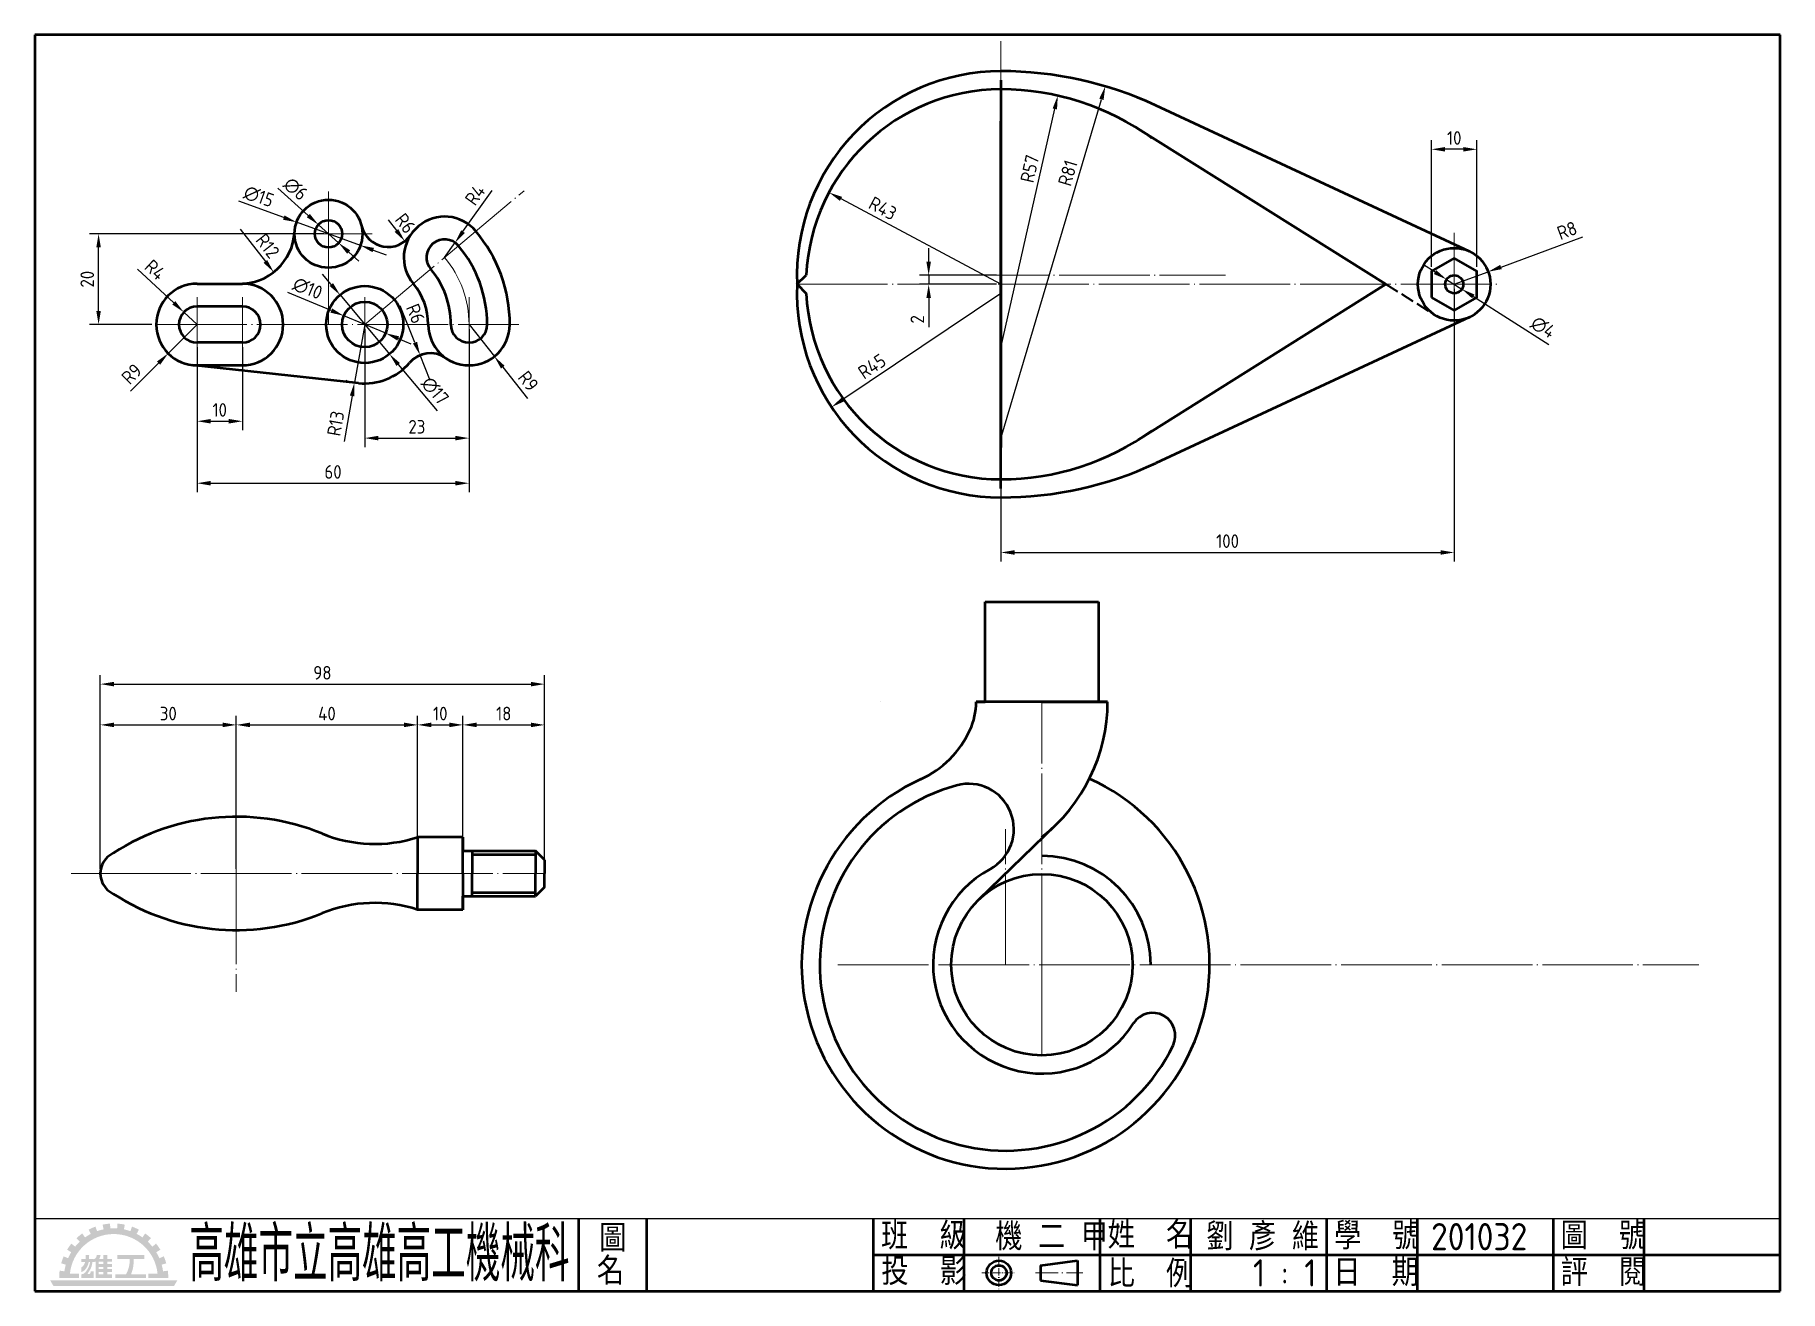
# Model space of a CAD drawing. Extents: x 25 to 410, y 10 to 287.
import ezdxf
from ezdxf.enums import TextEntityAlignment as Align

# ---------------------------------------------------------------- set-up
doc = ezdxf.new("R2010")
doc.units = 0
doc.header["$PDMODE"] = 3
for name, pattern in [('中心線', [22.2, 20, -1, 0.2, -1]), ('中心線5', [6.8, 5, -0.8, 0.2, -0.8]), ('中心線5偏位', [5.1, 2, -0.5, 0.1, -0.5, 2]), ('虛線', [4, 3, -1])]:
    doc.linetypes.add(name, pattern=pattern)
doc.layers.get('0').update_dxf_attribs({"linetype": 'CONTINUOUS'})
doc.layers.get('Defpoints').update_dxf_attribs({"linetype": 'CONTINUOUS'})
for name, color, linetype, lineweight in [('中心線層', 2, '中心線', 18), ('剖面線層', 4, 'CONTINUOUS', 18), ('尺度線層', 3, 'CONTINUOUS', 18), ('文字層', 6, 'CONTINUOUS', 18), ('虛線層', 6, '虛線', 35), ('輪廓線層', 7, 'CONTINUOUS', 50)]:
    doc.layers.add(name, color=color, linetype=linetype, lineweight=lineweight)
doc.styles.add('CNS', font='isocp.shx', dxfattribs={"bigfont": 'chineset.shx'})
doc.dimstyles.new('CNS', dxfattribs={"dimscale": 0, "dimtxt": 3, "dimasz": 3, "dimexe": 2, "dimexo": 1, "dimgap": 1, "dimtad": 1, "dimdsep": 46, "dimtxsty": 'CNS', "dimcen": 0, "dimclrt": 1, "dimadec": 0, "dimazin": 0, "dimtfac": 1, "dimtmove": 0, "dimatfit": 3, "dimfxl": 1, "dimtolj": 1, "dimtzin": 0, "dimarcsym": 0})
doc.dimstyles.new('CNS$3', dxfattribs={"dimscale": 0, "dimtxt": 3, "dimasz": 3, "dimexe": 2, "dimexo": 1, "dimgap": 1, "dimtad": 1, "dimdsep": 46, "dimtxsty": 'CNS', "dimcen": 0, "dimclrt": 1, "dimadec": 0, "dimazin": 0, "dimtfac": 1, "dimtmove": 0, "dimatfit": 0, "dimfxl": 1, "dimtolj": 1, "dimtzin": 0, "dimarcsym": 0})
doc.dimstyles.new('CNS$4', dxfattribs={"dimscale": 0, "dimtxt": 3, "dimasz": 3, "dimexe": 2, "dimexo": 1, "dimgap": 1, "dimtad": 1, "dimdsep": 46, "dimtxsty": 'CNS', "dimcen": 0, "dimclrt": 1, "dimadec": 0, "dimazin": 0, "dimtfac": 1, "dimtmove": 0, "dimatfit": 0, "dimfxl": 1, "dimtolj": 1, "dimtzin": 0, "dimarcsym": 0})

# ---------------------------------------------------------------- blocks, each defined once
blk = doc.blocks.new('*D1')
at = {"layer": 'Defpoints', "color": 0}
for p in [(60.77, 223.14), (54.41, 216.77)]:
    blk.add_point(p, dxfattribs=at)
at = {"layer": '尺度線層', "color": 0, "lineweight": -2}
for p, q in [((60.77, 223.14), (54.41, 216.77)), ((52.29, 214.65), (46.07, 208.41))]:
    blk.add_line(p, q, dxfattribs=at)
at = {"layer": '尺度線層', "color": 0}
blk.add_solid([(51.94, 215), (52.65, 214.29), (54.41, 216.77)], dxfattribs=at)
at = {"layer": '尺度線層', "color": 1, "insert": (46.35, 212.23), "char_height": 3, "attachment_point": 5, "rotation": 45.0703, "style": 'CNS'}
blk.add_mtext('\\A1;R9', dxfattribs=at)
blk = doc.blocks.new('*D2')
at = {"layer": 'Defpoints', "color": 0}
for p in [(57.84, 225.87), (60.77, 223.14)]:
    blk.add_point(p, dxfattribs=at)
at = {"layer": '尺度線層', "color": 0, "lineweight": -2}
for p, q in [((55.65, 227.92), (47.65, 235.38)), ((60.77, 223.14), (57.84, 225.87))]:
    blk.add_line(p, q, dxfattribs=at)
at = {"layer": '尺度線層', "color": 0}
blk.add_solid([(55.99, 228.28), (55.31, 227.55), (57.84, 225.87)], dxfattribs=at)
at = {"layer": '尺度線層', "color": 1, "insert": (51.51, 235.2), "char_height": 3, "attachment_point": 5, "rotation": 316.9984, "style": 'CNS'}
blk.add_mtext('\\A1;R4', dxfattribs=at)
blk = doc.blocks.new('*D3')
at = {"layer": 'Defpoints', "color": 0}
for p in [(120.77, 223.14), (126.36, 216.09)]:
    blk.add_point(p, dxfattribs=at)
at = {"layer": '尺度線層', "color": 0, "lineweight": -2}
for p, q in [((120.77, 223.14), (126.36, 216.09)), ((128.22, 213.74), (133.7, 206.83))]:
    blk.add_line(p, q, dxfattribs=at)
at = {"layer": '尺度線層', "color": 0}
blk.add_solid([(128.61, 214.05), (127.83, 213.43), (126.36, 216.09)], dxfattribs=at)
at = {"layer": '尺度線層', "color": 1, "insert": (133.85, 210.66), "char_height": 3, "attachment_point": 5, "rotation": 308.3938, "style": 'CNS'}
blk.add_mtext('\\A1;R9', dxfattribs=at)
blk = doc.blocks.new('*D4')
at = {"layer": 'Defpoints', "color": 0}
for p in [(117.7, 241.19), (115.39, 237.93)]:
    blk.add_point(p, dxfattribs=at)
at = {"layer": '尺度線層', "color": 0, "lineweight": -2}
for p, q in [((119.44, 243.63), (125.86, 252.68)), ((115.39, 237.93), (117.7, 241.19))]:
    blk.add_line(p, q, dxfattribs=at)
at = {"layer": '尺度線層', "color": 0}
blk.add_solid([(119.03, 243.92), (119.85, 243.34), (117.7, 241.19)], dxfattribs=at)
at = {"layer": '尺度線層', "color": 1, "insert": (122.11, 251.72), "char_height": 3, "attachment_point": 5, "rotation": 54.633, "style": 'CNS'}
blk.add_mtext('\\A1;R4', dxfattribs=at)
blk = doc.blocks.new('*D5')
at = {"layer": 'Defpoints', "color": 0}
for p in [(70.3, 244.14), (77.69, 234.69)]:
    blk.add_point(p, dxfattribs=at)
at = {"layer": '尺度線層', "color": 0, "lineweight": -2}
blk.add_line((70.3, 244.14), (75.84, 237.05), dxfattribs=at)
at = {"layer": '尺度線層', "color": 0}
blk.add_solid([(76.24, 237.36), (75.45, 236.74), (77.69, 234.69)], dxfattribs=at)
at = {"layer": '尺度線層', "color": 1, "insert": (76.35, 240.46), "char_height": 3, "attachment_point": 5, "rotation": 308.0475, "style": 'CNS'}
blk.add_mtext('\\A1;R12', dxfattribs=at)
blk = doc.blocks.new('*D6')
at = {"layer": 'Defpoints', "color": 0}
for p in [(87.54, 245.15), (92, 241.13)]:
    blk.add_point(p, dxfattribs=at)
at = {"layer": '尺度線層', "color": 0, "lineweight": -2}
for p, q in [((85.31, 247.16), (78.59, 253.21)), ((92, 241.13), (87.54, 245.15)), ((94.23, 239.13), (96.46, 237.12))]:
    blk.add_line(p, q, dxfattribs=at)
at = {"layer": '尺度線層', "color": 0}
for points in [[(85.65, 247.53), (84.98, 246.79), (87.54, 245.15)], [(94.56, 239.5), (93.89, 238.75), (92, 241.13)]]:
    blk.add_solid(points, dxfattribs=at)
at = {"layer": '尺度線層', "color": 1, "insert": (82.51, 253.05), "char_height": 3, "attachment_point": 5, "rotation": 317.9932, "style": 'CNS'}
blk.add_mtext('\\A1;∅6', dxfattribs=at)
blk = doc.blocks.new('*D7')
at = {"layer": 'Defpoints', "color": 0}
for p in [(82.72, 245.7), (96.82, 240.59)]:
    blk.add_point(p, dxfattribs=at)
at = {"layer": '尺度線層', "color": 0, "lineweight": -2}
for p, q in [((79.9, 246.72), (70, 250.31)), ((96.82, 240.59), (82.72, 245.7)), ((99.64, 239.56), (102.46, 238.54))]:
    blk.add_line(p, q, dxfattribs=at)
at = {"layer": '尺度線層', "color": 0}
for points in [[(80.07, 247.19), (79.73, 246.25), (82.72, 245.7)], [(99.81, 240.03), (99.47, 239.09), (96.82, 240.59)]]:
    blk.add_solid(points, dxfattribs=at)
at = {"layer": '尺度線層', "color": 1, "insert": (74.39, 251.37), "char_height": 3, "attachment_point": 5, "rotation": 340.0762, "style": 'CNS'}
blk.add_mtext('\\A1;∅15', dxfattribs=at)
blk = doc.blocks.new('*D8')
at = {"layer": 'Defpoints', "color": 0}
for p in [(102.91, 246.25), (106.6, 241.52)]:
    blk.add_point(p, dxfattribs=at)
at = {"layer": '尺度線層', "color": 0, "lineweight": -2}
blk.add_line((102.91, 246.25), (104.75, 243.88), dxfattribs=at)
at = {"layer": '尺度線層', "color": 0}
blk.add_solid([(105.15, 244.19), (104.36, 243.57), (106.6, 241.52)], dxfattribs=at)
at = {"layer": '尺度線層', "color": 1, "insert": (106.7, 245.45), "char_height": 3, "attachment_point": 5, "rotation": 307.9603, "style": 'CNS'}
blk.add_mtext('\\A1;R6', dxfattribs=at)
blk = doc.blocks.new('*D9')
at = {"layer": 'Defpoints', "color": 0}
for p in [(93.15, 225.06), (102.39, 221.22)]:
    blk.add_point(p, dxfattribs=at)
at = {"layer": '尺度線層', "color": 0, "lineweight": -2}
for p, q in [((90.39, 226.22), (80.78, 230.22)), ((102.39, 221.22), (93.15, 225.06)), ((105.15, 220.06), (107.92, 218.91))]:
    blk.add_line(p, q, dxfattribs=at)
at = {"layer": '尺度線層', "color": 0}
for points in [[(90.58, 226.68), (90.19, 225.76), (93.15, 225.06)], [(105.35, 220.53), (104.96, 219.6), (102.39, 221.22)]]:
    blk.add_solid(points, dxfattribs=at)
at = {"layer": '尺度線層', "color": 1, "insert": (85.16, 231.1), "char_height": 3, "attachment_point": 5, "rotation": 337.38, "style": 'CNS'}
blk.add_mtext('\\A1;∅10', dxfattribs=at)
blk = doc.blocks.new('*D10')
at = {"layer": 'Defpoints', "color": 0}
for p in [(92.32, 229.66), (103.22, 216.62)]:
    blk.add_point(p, dxfattribs=at)
at = {"layer": '尺度線層', "color": 0, "lineweight": -2}
for p, q in [((90.39, 231.96), (88.47, 234.26)), ((92.32, 229.66), (103.22, 216.62)), ((105.15, 214.32), (113.72, 204.07))]:
    blk.add_line(p, q, dxfattribs=at)
at = {"layer": '尺度線層', "color": 0}
for points in [[(90.77, 232.28), (90.01, 231.64), (92.32, 229.66)], [(105.53, 214.64), (104.77, 214), (103.22, 216.62)]]:
    blk.add_solid(points, dxfattribs=at)
at = {"layer": '尺度線層', "color": 1, "insert": (113.27, 208.52), "char_height": 3, "attachment_point": 5, "rotation": 309.919, "style": 'CNS'}
blk.add_mtext('\\A1;∅17', dxfattribs=at)
blk = doc.blocks.new('*D11')
at = {"layer": 'Defpoints', "color": 0}
for p in [(109.98, 216.37), (112.23, 210.81)]:
    blk.add_point(p, dxfattribs=at)
at = {"layer": '尺度線層', "color": 0, "lineweight": -2}
for p, q in [((108.85, 219.16), (105.57, 227.27)), ((112.23, 210.81), (109.98, 216.37))]:
    blk.add_line(p, q, dxfattribs=at)
at = {"layer": '尺度線層', "color": 0}
blk.add_solid([(109.31, 219.34), (108.39, 218.97), (109.98, 216.37)], dxfattribs=at)
at = {"layer": '尺度線層', "color": 1, "insert": (108.96, 225.54), "char_height": 3, "attachment_point": 5, "rotation": 292.029, "style": 'CNS'}
blk.add_mtext('\\A1;R6', dxfattribs=at)
blk = doc.blocks.new('*D12')
at = {"layer": 'Defpoints', "color": 0}
for p in [(97.77, 223.14), (95.5, 210.34)]:
    blk.add_point(p, dxfattribs=at)
at = {"layer": '尺度線層', "color": 0, "lineweight": -2}
for p, q in [((97.77, 223.14), (95.5, 210.34)), ((94.98, 207.39), (93.19, 197.32))]:
    blk.add_line(p, q, dxfattribs=at)
blk.add_arc((97.77, 223.14), 13, 251.1276, 263.7937, dxfattribs=at)
at = {"layer": '尺度線層', "color": 0}
blk.add_solid([(94.48, 207.47), (95.47, 207.3), (95.5, 210.34)], dxfattribs=at)
at = {"layer": '尺度線層', "color": 1, "insert": (91.36, 201.31), "char_height": 3, "attachment_point": 5, "rotation": 79.9423, "style": 'CNS'}
blk.add_mtext('\\A1;R13', dxfattribs=at)
blk = doc.blocks.new('*D13')
at = {"layer": 'Defpoints', "color": 0}
for p in [(39.05, 243.14), (89.77, 243.14), (51.77, 223.14)]:
    blk.add_point(p, dxfattribs=at)
at = {"layer": '尺度線層', "color": 0, "lineweight": -2}
for p, q in [((88.77, 243.14), (37.05, 243.14)), ((39.05, 226.14), (39.05, 240.14)), ((50.77, 223.14), (37.05, 223.14))]:
    blk.add_line(p, q, dxfattribs=at)
at = {"layer": '尺度線層', "color": 0}
for points in [[(38.55, 240.14), (39.55, 240.14), (39.05, 243.14)], [(38.55, 226.14), (39.55, 226.14), (39.05, 223.14)]]:
    blk.add_solid(points, dxfattribs=at)
at = {"layer": '尺度線層', "color": 1, "insert": (36.55, 233.14), "char_height": 3, "attachment_point": 5, "rotation": 90, "style": 'CNS'}
blk.add_mtext('\\A1;20', dxfattribs=at)
blk = doc.blocks.new('*D14')
at = {"layer": 'Defpoints', "color": 0}
for p in [(60.77, 219.14), (70.77, 219.14), (70.77, 201.81)]:
    blk.add_point(p, dxfattribs=at)
at = {"layer": '尺度線層', "color": 0, "lineweight": -2}
for p, q in [((60.77, 218.14), (60.77, 199.81)), ((70.77, 218.14), (70.77, 199.81)), ((63.77, 201.81), (67.77, 201.81))]:
    blk.add_line(p, q, dxfattribs=at)
at = {"layer": '尺度線層', "color": 0}
for points in [[(63.77, 202.31), (63.77, 201.31), (60.77, 201.81)], [(67.77, 202.31), (67.77, 201.31), (70.77, 201.81)]]:
    blk.add_solid(points, dxfattribs=at)
at = {"layer": '尺度線層', "color": 1, "insert": (65.77, 204.31), "char_height": 3, "attachment_point": 5, "style": 'CNS'}
blk.add_mtext('\\A1;10', dxfattribs=at)
blk = doc.blocks.new('*D15')
at = {"layer": 'Defpoints', "color": 0}
for p in [(97.77, 223.14), (120.77, 223.14), (120.77, 198.09)]:
    blk.add_point(p, dxfattribs=at)
at = {"layer": '尺度線層', "color": 0, "lineweight": -2}
for p, q in [((97.77, 222.14), (97.77, 196.09)), ((120.77, 222.14), (120.77, 196.09)), ((100.77, 198.09), (117.77, 198.09))]:
    blk.add_line(p, q, dxfattribs=at)
at = {"layer": '尺度線層', "color": 0}
for points in [[(100.77, 198.59), (100.77, 197.59), (97.77, 198.09)], [(117.77, 198.59), (117.77, 197.59), (120.77, 198.09)]]:
    blk.add_solid(points, dxfattribs=at)
at = {"layer": '尺度線層', "color": 1, "insert": (109.27, 200.59), "char_height": 3, "attachment_point": 5, "style": 'CNS'}
blk.add_mtext('\\A1;23', dxfattribs=at)
blk = doc.blocks.new('*D16')
at = {"layer": 'Defpoints', "color": 0}
for p in [(60.77, 219.14), (120.77, 219.14), (120.77, 188.14)]:
    blk.add_point(p, dxfattribs=at)
at = {"layer": '尺度線層', "color": 0, "lineweight": -2}
for p, q in [((60.77, 218.14), (60.77, 186.14)), ((120.77, 218.14), (120.77, 186.14)), ((63.77, 188.14), (117.77, 188.14))]:
    blk.add_line(p, q, dxfattribs=at)
at = {"layer": '尺度線層', "color": 0}
for points in [[(63.77, 188.64), (63.77, 187.64), (60.77, 188.14)], [(117.77, 188.64), (117.77, 187.64), (120.77, 188.14)]]:
    blk.add_solid(points, dxfattribs=at)
at = {"layer": '尺度線層', "color": 1, "insert": (90.77, 190.64), "char_height": 3, "attachment_point": 5, "style": 'CNS'}
blk.add_mtext('\\A1;60', dxfattribs=at)
blk = doc.blocks.new('*D17')
at = {"layer": 'Defpoints', "color": 0}
for p in [(338.11, 232.01), (345.61, 234.78)]:
    blk.add_point(p, dxfattribs=at)
at = {"layer": '尺度線層', "color": 0, "lineweight": -2}
for p, q in [((348.43, 235.82), (366.5, 242.51)), ((338.11, 232.01), (345.61, 234.78))]:
    blk.add_line(p, q, dxfattribs=at)
at = {"layer": '尺度線層', "color": 0}
blk.add_solid([(348.25, 236.29), (348.6, 235.35), (345.61, 234.78)], dxfattribs=at)
at = {"layer": '尺度線層', "color": 1, "insert": (363, 243.88), "char_height": 3, "attachment_point": 5, "rotation": 20.2967, "style": 'CNS'}
blk.add_mtext('\\A1;R8', dxfattribs=at)
blk = doc.blocks.new('*D18')
at = {"layer": 'Defpoints', "color": 0}
for p in [(336.42, 233.08), (339.8, 230.94)]:
    blk.add_point(p, dxfattribs=at)
at = {"layer": '尺度線層', "color": 0, "lineweight": -2}
for p, q in [((333.89, 234.69), (331.36, 236.29)), ((336.42, 233.08), (339.8, 230.94)), ((342.33, 229.33), (359, 218.76))]:
    blk.add_line(p, q, dxfattribs=at)
at = {"layer": '尺度線層', "color": 0}
for points in [[(334.16, 235.11), (333.62, 234.26), (336.42, 233.08)], [(342.6, 229.75), (342.07, 228.91), (339.8, 230.94)]]:
    blk.add_solid(points, dxfattribs=at)
at = {"layer": '尺度線層', "color": 1, "insert": (357.72, 222.53), "char_height": 3, "attachment_point": 5, "rotation": 327.6117, "style": 'CNS'}
blk.add_mtext('\\A1;∅4', dxfattribs=at)
blk = doc.blocks.new('*D19')
at = {"layer": 'Defpoints', "color": 0}
for p in [(333.11, 261.78), (333.11, 234.89), (343.11, 234.89)]:
    blk.add_point(p, dxfattribs=at)
at = {"layer": '尺度線層', "color": 0, "lineweight": -2}
for p, q in [((333.11, 235.89), (333.11, 263.78)), ((343.11, 235.89), (343.11, 263.78)), ((340.11, 261.78), (336.11, 261.78))]:
    blk.add_line(p, q, dxfattribs=at)
at = {"layer": '尺度線層', "color": 0}
for points in [[(336.11, 262.28), (336.11, 261.28), (333.11, 261.78)], [(340.11, 262.28), (340.11, 261.28), (343.11, 261.78)]]:
    blk.add_solid(points, dxfattribs=at)
at = {"layer": '尺度線層', "color": 1, "insert": (338.11, 264.28), "char_height": 3, "attachment_point": 5, "style": 'CNS'}
blk.add_mtext('\\A1;10', dxfattribs=at)
blk = doc.blocks.new('*D20')
at = {"layer": 'Defpoints', "color": 0}
for p in [(238.11, 232.01), (338.11, 232.01), (338.11, 172.87)]:
    blk.add_point(p, dxfattribs=at)
at = {"layer": '尺度線層', "color": 0, "lineweight": -2}
for p, q in [((238.11, 231.01), (238.11, 170.87)), ((338.11, 231.01), (338.11, 170.87)), ((241.11, 172.87), (335.11, 172.87))]:
    blk.add_line(p, q, dxfattribs=at)
at = {"layer": '尺度線層', "color": 0}
for points in [[(241.11, 173.37), (241.11, 172.37), (238.11, 172.87)], [(335.11, 173.37), (335.11, 172.37), (338.11, 172.87)]]:
    blk.add_solid(points, dxfattribs=at)
at = {"layer": '尺度線層', "color": 1, "insert": (288.11, 175.37), "char_height": 3, "attachment_point": 5, "style": 'CNS'}
blk.add_mtext('\\A1;100', dxfattribs=at)
blk = doc.blocks.new('*D21')
at = {"layer": 'Defpoints', "color": 0}
for p in [(200.18, 252.26), (238.11, 232.01)]:
    blk.add_point(p, dxfattribs=at)
at = {"layer": '尺度線層', "color": 0, "lineweight": -2}
blk.add_line((238.11, 232.01), (202.83, 250.85), dxfattribs=at)
at = {"layer": '尺度線層', "color": 0}
blk.add_solid([(203.06, 251.29), (202.59, 250.41), (200.18, 252.26)], dxfattribs=at)
at = {"layer": '尺度線層', "color": 1, "insert": (212.05, 248.76), "char_height": 3, "attachment_point": 5, "rotation": 331.8954, "style": 'CNS'}
blk.add_mtext('\\A1;R43', dxfattribs=at)
blk = doc.blocks.new('*D22')
at = {"layer": 'Defpoints', "color": 0}
for p in [(238.11, 230.01), (200.75, 204.93)]:
    blk.add_point(p, dxfattribs=at)
at = {"layer": '尺度線層', "color": 0, "lineweight": -2}
blk.add_line((238.11, 230.01), (203.24, 206.6), dxfattribs=at)
at = {"layer": '尺度線層', "color": 0}
blk.add_solid([(202.96, 207.02), (203.52, 206.19), (200.75, 204.93)], dxfattribs=at)
at = {"layer": '尺度線層', "color": 1, "insert": (209.66, 213.92), "char_height": 3, "attachment_point": 5, "rotation": 33.8702, "style": 'CNS'}
blk.add_mtext('\\A1;R45', dxfattribs=at)
blk = doc.blocks.new('*D23')
at = {"layer": 'Defpoints', "color": 0}
for p in [(261.13, 275.67), (238.11, 198.01)]:
    blk.add_point(p, dxfattribs=at)
at = {"layer": '尺度線層', "color": 0, "lineweight": -2}
blk.add_line((238.11, 198.01), (260.28, 272.79), dxfattribs=at)
at = {"layer": '尺度線層', "color": 0}
blk.add_solid([(259.8, 272.93), (260.76, 272.65), (261.13, 275.67)], dxfattribs=at)
at = {"layer": '尺度線層', "color": 1, "insert": (252.86, 256.55), "char_height": 3, "attachment_point": 5, "rotation": 73.4876, "style": 'CNS'}
blk.add_mtext('\\A1;R81', dxfattribs=at)
blk = doc.blocks.new('*D24')
at = {"layer": 'Defpoints', "color": 0}
for p in [(250.66, 273.61), (238.11, 218.01)]:
    blk.add_point(p, dxfattribs=at)
at = {"layer": '尺度線層', "color": 0, "lineweight": -2}
blk.add_line((238.11, 218.01), (250, 270.68), dxfattribs=at)
at = {"layer": '尺度線層', "color": 0}
blk.add_solid([(249.51, 270.79), (250.48, 270.57), (250.66, 273.61)], dxfattribs=at)
at = {"layer": '尺度線層', "color": 1, "insert": (244.46, 257.5), "char_height": 3, "attachment_point": 5, "rotation": 77.2852, "style": 'CNS'}
blk.add_mtext('\\A1;R57', dxfattribs=at)
blk = doc.blocks.new('*D25')
at = {"layer": 'Defpoints', "color": 0}
for p in [(222.17, 232.01), (238.11, 234.01), (238.11, 232.01)]:
    blk.add_point(p, dxfattribs=at)
at = {"layer": '尺度線層', "color": 0, "lineweight": -2}
for p, q in [((222.17, 237.01), (222.17, 240.01)), ((237.11, 234.01), (220.17, 234.01)), ((237.11, 232.01), (220.17, 232.01)), ((222.17, 234.01), (222.17, 232.01)), ((222.17, 229.01), (222.17, 222.55))]:
    blk.add_line(p, q, dxfattribs=at)
at = {"layer": '尺度線層', "color": 0}
for points in [[(221.67, 237.01), (222.67, 237.01), (222.17, 234.01)], [(221.67, 229.01), (222.67, 229.01), (222.17, 232.01)]]:
    blk.add_solid(points, dxfattribs=at)
at = {"layer": '尺度線層', "color": 1, "insert": (219.67, 224.28), "char_height": 3, "attachment_point": 5, "rotation": 90, "style": 'CNS'}
blk.add_mtext('\\A1;2', dxfattribs=at)
blk = doc.blocks.new('*D26')
at = {"layer": 'Defpoints', "color": 0}
for p in [(137.43, 143.84), (39.43, 102.1), (137.43, 102.1)]:
    blk.add_point(p, dxfattribs=at)
at = {"layer": '尺度線層', "color": 0, "lineweight": -2}
for p, q in [((39.43, 103.1), (39.43, 145.84)), ((42.43, 143.84), (134.43, 143.84)), ((137.43, 103.1), (137.43, 145.84))]:
    blk.add_line(p, q, dxfattribs=at)
at = {"layer": '尺度線層', "color": 0}
for points in [[(42.43, 144.34), (42.43, 143.34), (39.43, 143.84)], [(134.43, 144.34), (134.43, 143.34), (137.43, 143.84)]]:
    blk.add_solid(points, dxfattribs=at)
at = {"layer": '尺度線層', "color": 1, "insert": (88.43, 146.34), "char_height": 3, "attachment_point": 5, "style": 'CNS'}
blk.add_mtext('\\A1;98', dxfattribs=at)
blk = doc.blocks.new('*D27')
at = {"layer": 'Defpoints', "color": 0}
for p in [(69.43, 134.85), (39.43, 102.1), (69.43, 102.1)]:
    blk.add_point(p, dxfattribs=at)
at = {"layer": '尺度線層', "color": 0, "lineweight": -2}
for p, q in [((39.43, 103.1), (39.43, 136.85)), ((42.43, 134.85), (66.43, 134.85)), ((69.43, 103.1), (69.43, 136.85))]:
    blk.add_line(p, q, dxfattribs=at)
at = {"layer": '尺度線層', "color": 0}
for points in [[(42.43, 135.35), (42.43, 134.35), (39.43, 134.85)], [(66.43, 135.35), (66.43, 134.35), (69.43, 134.85)]]:
    blk.add_solid(points, dxfattribs=at)
at = {"layer": '尺度線層', "color": 1, "insert": (54.43, 137.35), "char_height": 3, "attachment_point": 5, "style": 'CNS'}
blk.add_mtext('\\A1;30', dxfattribs=at)
blk = doc.blocks.new('*D28')
at = {"layer": 'Defpoints', "color": 0}
for p in [(109.43, 134.85), (69.43, 102.1), (109.43, 102.1)]:
    blk.add_point(p, dxfattribs=at)
at = {"layer": '尺度線層', "color": 0, "lineweight": -2}
for p, q in [((69.43, 103.1), (69.43, 136.85)), ((72.43, 134.85), (106.43, 134.85)), ((109.43, 103.1), (109.43, 136.85))]:
    blk.add_line(p, q, dxfattribs=at)
at = {"layer": '尺度線層', "color": 0}
for points in [[(72.43, 135.35), (72.43, 134.35), (69.43, 134.85)], [(106.43, 135.35), (106.43, 134.35), (109.43, 134.85)]]:
    blk.add_solid(points, dxfattribs=at)
at = {"layer": '尺度線層', "color": 1, "insert": (89.43, 137.35), "char_height": 3, "attachment_point": 5, "style": 'CNS'}
blk.add_mtext('\\A1;40', dxfattribs=at)
blk = doc.blocks.new('*D29')
at = {"layer": 'Defpoints', "color": 0}
for p in [(119.43, 134.85), (109.43, 102.1), (119.43, 102.1)]:
    blk.add_point(p, dxfattribs=at)
at = {"layer": '尺度線層', "color": 0, "lineweight": -2}
for p, q in [((109.43, 103.1), (109.43, 136.85)), ((112.43, 134.85), (116.43, 134.85)), ((119.43, 103.1), (119.43, 136.85))]:
    blk.add_line(p, q, dxfattribs=at)
at = {"layer": '尺度線層', "color": 0}
for points in [[(112.43, 135.35), (112.43, 134.35), (109.43, 134.85)], [(116.43, 135.35), (116.43, 134.35), (119.43, 134.85)]]:
    blk.add_solid(points, dxfattribs=at)
at = {"layer": '尺度線層', "color": 1, "insert": (114.43, 137.35), "char_height": 3, "attachment_point": 5, "style": 'CNS'}
blk.add_mtext('\\A1;10', dxfattribs=at)
blk = doc.blocks.new('*D30')
at = {"layer": 'Defpoints', "color": 0}
for p in [(137.43, 134.85), (119.43, 107.1), (137.43, 105.1)]:
    blk.add_point(p, dxfattribs=at)
at = {"layer": '尺度線層', "color": 0, "lineweight": -2}
for p, q in [((119.43, 108.1), (119.43, 136.85)), ((122.43, 134.85), (134.43, 134.85)), ((137.43, 106.1), (137.43, 136.85))]:
    blk.add_line(p, q, dxfattribs=at)
at = {"layer": '尺度線層', "color": 0}
for points in [[(122.43, 135.35), (122.43, 134.35), (119.43, 134.85)], [(134.43, 135.35), (134.43, 134.35), (137.43, 134.85)]]:
    blk.add_solid(points, dxfattribs=at)
at = {"layer": '尺度線層', "color": 1, "insert": (128.43, 137.35), "char_height": 3, "attachment_point": 5, "style": 'CNS'}
blk.add_mtext('\\A1;18', dxfattribs=at)

msp = doc.modelspace()

# ---------------------------------------------------------------- hatches: boundary and pattern name
at = {"layer": '文字層'}
h = msp.add_hatch(color=256, dxfattribs=at)
h.paths.add_polyline_path([(47.444, 22.616), (47.93, 23.553, 0.034161), (46.423, 24.208), (46.069, 23.213, 0.034161), (44.626, 23.617), (44.841, 24.651, 0.034161), (43.213, 24.875), (43.141, 23.821, 0.034161), (41.642, 23.821), (41.57, 24.875, 0.034161), (39.942, 24.651), (40.157, 23.617, 0.034161), (38.714, 23.213), (38.36, 24.208, 0.034161), (36.853, 23.553), (37.339, 22.616, 0.034161), (36.058, 21.837), (35.449, 22.699, 0.034161), (34.174, 21.663), (34.895, 20.891, 0.034161), (33.872, 19.795), (33.053, 20.462, 0.034161), (32.105, 19.119), (33.008, 18.571, 0.034161), (32.318, 17.24), (31.35, 17.661, 0.034161), (30.799, 16.112), (31.816, 15.827, 0.034161), (31.511, 14.36), (30.465, 14.504, 0.034161), (30.353, 12.864), (32.676, 12.864), (34.725, 12.864), (34.725, 13.815), (32.723, 13.815, -0.906522), (52.06, 13.815), (50.058, 13.815), (50.058, 12.864), (52.107, 12.864), (54.43, 12.864, 0.034161), (54.318, 14.504), (53.271, 14.36, 0.034161), (52.966, 15.827), (53.983, 16.112, 0.034161), (53.433, 17.661), (52.465, 17.24, 0.034161), (51.775, 18.571), (52.677, 19.119, 0.034161), (51.73, 20.462), (50.911, 19.795, 0.034161), (49.887, 20.891), (50.608, 21.663, 0.034161), (49.334, 22.699), (48.725, 21.837, 0.034161)])
h.paths.add_polyline_path([(56.436, 12.4), (28.347, 12.4), (29.086, 11.133), (55.697, 11.133)])
h.paths.add_polyline_path([(46.772, 16.976, -0.4324623), (46.877, 17.088), (49.129, 17.088), (49.129, 17.933), (43.173, 17.933), (43.173, 17.088), (45.816, 17.088, -0.4062896), (45.922, 16.986, -0.1355675), (45.125, 13.763, -0.2710986), (45.033, 13.709), (42.771, 13.709), (42.771, 12.864), (49.53, 12.864), (49.53, 13.709), (46.349, 13.709, -0.534383), (46.251, 13.855, 0.1140408)], flags=17)
edge = h.paths.add_edge_path(flags=17)
edge.add_line((42.011, 17.088), (40.955, 17.088))
edge.add_line((40.955, 17.088), (40.955, 17.933))
edge.add_line((40.955, 17.933), (40.11, 17.933))
edge.add_line((40.11, 17.933), (40.11, 17.088))
edge.add_line((40.11, 17.088), (39.187, 17.088))
edge.add_arc((36.665, 18.427), 2.855, 332.04919, 350.04876)
edge.add_line((39.477, 17.933), (38.632, 17.933))
edge.add_arc((37.652, 17.916), 0.98, -69.28167, 0.98538, ccw=False)
edge.add_line((37.999, 17), (37.998, 17.088))
edge.add_line((37.998, 17.088), (36.943, 17.088))
edge.add_spline(control_points=[(36.943, 17.088), (36.943, 17.089), (36.958, 17.371), (36.968, 17.652), (36.971, 17.933)], knot_values=[0, 0, 0, 0, 0.0095957, 4.0021691, 4.0021691, 4.0021691, 4.0021691], degree=3, periodic=0)
edge.add_line((36.971, 17.933), (36.204, 17.933))
edge.add_spline(control_points=[(36.204, 17.933), (36.213, 17.666), (36.243, 17.394), (36.228, 17.128)], knot_values=[0, 0, 0, 0, 3.8001495, 3.8001495, 3.8001495, 3.8001495], degree=3, periodic=0)
edge.add_arc((36.185, 17.131), 0.0422, -90, 0.98697, ccw=False)
edge.add_line((36.185, 17.088), (35.253, 17.088))
edge.add_line((35.253, 17.088), (35.253, 16.408))
edge.add_line((35.253, 16.408), (36.057, 16.408))
edge.add_spline(control_points=[(36.057, 16.408), (36.078, 16.332), (35.96, 16.031), (35.732, 15.602), (35.417, 15.324), (35.253, 15.249)], knot_values=[7.3300886, 7.3300886, 7.3300886, 7.3300886, 8.5708359, 11.5701734, 14.1242576, 14.1242576, 14.1242576, 14.1242576], degree=3, periodic=0)
edge.add_line((35.253, 15.249), (35.253, 14.178))
edge.add_spline(control_points=[(35.253, 14.178), (35.487, 14.263), (36.028, 14.577), (36.54, 15.345), (36.803, 16.009), (36.869, 16.352), (36.878, 16.408)], knot_values=[7.2349194, 7.2349194, 7.2349194, 7.2349194, 10.7683339, 15.8632474, 20.0182649, 20.8272028, 20.8272028, 20.8272028, 20.8272028], degree=3, periodic=0)
edge.add_line((36.878, 16.408), (37.154, 16.394))
edge.add_spline(control_points=[(37.154, 16.394), (37.133, 16.054), (36.941, 15.401), (36.475, 14.575), (35.975, 13.884), (35.463, 13.712), (35.253, 13.709)], knot_values=[0, 0, 0, 0, 4.8346594, 9.4113524, 13.5713852, 16.5633311, 16.5633311, 16.5633311, 16.5633311], degree=3, periodic=0)
edge.add_line((35.253, 13.709), (35.253, 12.864))
edge.add_line((35.253, 12.864), (37.998, 12.864))
edge.add_line((37.998, 12.864), (37.998, 14.387))
edge.add_line((37.998, 14.387), (37.389, 14.387))
edge.add_arc((37.389, 14.303), 0.0845, 90, 183.95095)
edge.add_arc((36.676, 14.253), 0.63, -55.81642, 3.95095, ccw=False)
edge.add_line((37.03, 13.732), (36.7, 13.732))
edge.add_arc((36.7, 13.817), 0.0845, 142.65089, 270, ccw=False)
edge.add_spline(control_points=[(36.633, 13.868), (36.798, 14.085), (37.112, 14.583), (37.548, 15.41), (37.643, 16.069), (37.668, 16.408)], knot_values=[0, 0, 0, 0, 3.8826483, 8.339679, 13.167216, 13.167216, 13.167216, 13.167216], degree=3, periodic=0)
edge.add_line((37.668, 16.408), (38.003, 16.408))
edge.add_arc((37.725, 18.151), 1.765, 279.05865, 293.21741)
edge.add_line((38.421, 16.529), (38.421, 12.864))
edge.add_line((38.421, 12.864), (42.011, 12.864))
edge.add_line((42.011, 12.864), (42.011, 13.709))
edge.add_line((42.011, 13.709), (40.955, 13.709))
edge.add_line((40.955, 13.709), (40.955, 14.202))
edge.add_line((40.955, 14.202), (42.011, 14.202))
edge.add_line((42.011, 14.202), (42.011, 14.836))
edge.add_line((42.011, 14.836), (40.955, 14.836))
edge.add_line((40.955, 14.836), (40.955, 15.328))
edge.add_line((40.955, 15.328), (42.011, 15.328))
edge.add_line((42.011, 15.328), (42.011, 15.962))
edge.add_line((42.011, 15.962), (40.955, 15.962))
edge.add_line((40.955, 15.962), (40.955, 16.455))
edge.add_line((40.955, 16.455), (42.011, 16.455))
edge.add_line((42.011, 16.455), (42.011, 17.088))
h.paths.add_polyline_path([(40.11, 16.455), (40.11, 15.962), (39.097, 15.962), (39.097, 16.455)], flags=16)
h.paths.add_polyline_path([(40.11, 15.328), (40.11, 14.836), (39.097, 14.836), (39.097, 15.328)], flags=16)
h.paths.add_polyline_path([(40.11, 14.202), (40.11, 13.709), (39.097, 13.709), (39.097, 14.202)], flags=16)

# ---------------------------------------------------------------- linework, layer by layer
msp.add_line((25, 26), (410, 26))
at = {"layer": '中心線層'}
for p, q in [((238.111, 232.007), (238.111, 285.644)), ((238.111, 285.644), (238.111, 232.007)), ((89.77, 243.141), (89.77, 252.459)), ((97.77, 223.141), (132.909, 252.627)), ((79.397, 243.141), (100.037, 243.141)), ((89.77, 223.141), (89.77, 243.141)), ((338.111, 232.007), (338.111, 243.35)), ((193.111, 232.007), (348.111, 232.007)), ((238.111, 234.007), (228.727, 234.007)), ((228.727, 234.007), (287.627, 234.007)), ((238.111, 232.007), (238.111, 234.007)), ((238.111, 232.007), (238.111, 181.067)), ((338.111, 232.007), (338.111, 221.658)), ((60.77, 223.141), (60.77, 229.141)), ((60.77, 229.141), (60.77, 209.557)), ((70.77, 229.141), (70.77, 209.557)), ((97.77, 229.141), (97.77, 207.557)), ((120.77, 229.141), (120.77, 209.557)), ((51.77, 223.141), (131.77, 223.141)), ((247.149, 81.966), (247.149, 139.966)), ((69.433, 102.096), (69.433, 117.533)), ((239.149, 81.966), (239.149, 111.884)), ((247.149, 81.966), (247.149, 111.884)), ((119.433, 102.096), (119.433, 110.096)), ((39.433, 102.096), (33, 102.096)), ((39.433, 102.096), (137.433, 102.096)), ((39.433, 102.096), (119.433, 102.096)), ((69.433, 102.096), (69.433, 75.97)), ((119.433, 102.096), (119.433, 94.096)), ((202.149, 81.966), (392.052, 81.966)), ((247.149, 81.966), (247.149, 61.15))]:
    msp.add_line(p, q, dxfattribs=at)
at = {"layer": '中心線層', "linetype": '中心線5偏位', "ltscale": 0.8}
for p, q in [((237.67, 17.52), (237.67, 10.434)), ((233.925, 14), (241.256, 14))]:
    msp.add_line(p, q, dxfattribs=at)
at = {"layer": '中心線層', "linetype": '中心線5'}
msp.add_line((245.756, 14), (256.208, 14), dxfattribs=at)
at = {"layer": '中心線層'}
msp.add_arc((97.77, 223.141), 23, 0, 40, dxfattribs=at)
at = {"layer": '剖面線層'}
for p, q in [((121.433, 106.296), (135.433, 106.296)), ((121.433, 97.896), (135.433, 97.896))]:
    msp.add_line(p, q, dxfattribs=at)
at = {"layer": '虛線層'}
msp.add_line((323.057, 232.007), (333.86, 225.23), dxfattribs=at)
at = {"layer": '輪廓線層', "color": 5}
for p, q in [((410, 287), (25, 287)), ((25, 287), (25, 10)), ((410, 10), (410, 287)), ((25, 10), (410, 10))]:
    msp.add_line(p, q, dxfattribs=at)
at = {"layer": '輪廓線層'}
for p, q in [((238.111, 277.007), (238.111, 196.007)), ((341.485, 239.261), (272.27, 271.453)), ((238.111, 187.007), (238.111, 268.007)), ((268.401, 266.293), (323.057, 232.007)), ((238.111, 187.007), (238.111, 244.007)), ((238.111, 187.007), (238.111, 244.007)), ((60.77, 232.141), (70.77, 232.141)), ((193.111, 232.007), (195.16, 234.056)), ((193.133, 232.03), (195.158, 230.005)), ((268.401, 197.722), (323.057, 232.007)), ((70.77, 227.141), (60.77, 227.141)), ((60.77, 227.141), (60.77, 227.141)), ((341.485, 224.754), (272.27, 192.562)), ((70.77, 219.141), (60.77, 219.141)), ((96.364, 210.218), (59.797, 214.194)), ((60.77, 214.141), (70.77, 214.141)), ((234.649, 139.966), (234.649, 161.966)), ((234.649, 161.966), (259.649, 161.966)), ((259.649, 161.966), (259.649, 139.966)), ((211.464, 139.966), (211.464, 139.966)), ((261.649, 139.966), (232.649, 139.966)), ((232.649, 139.966), (234.649, 139.966)), ((234.649, 139.966), (234.649, 139.966)), ((247.149, 139.966), (261.649, 139.966)), ((250.1, 112.683), (233.228, 96.325)), ((119.433, 110.096), (109.433, 110.096)), ((109.433, 110.096), (109.433, 102.096)), ((109.433, 110.096), (109.433, 108.596)), ((109.433, 110.096), (109.433, 108.596)), ((119.433, 102.096), (119.433, 110.096)), ((119.433, 110.096), (119.433, 109.296)), ((119.433, 110.096), (119.433, 107.096)), ((119.433, 107.096), (135.433, 107.096)), ((119.433, 107.096), (121.433, 107.096)), ((121.433, 107.096), (121.433, 102.096)), ((121.433, 107.096), (121.433, 106.296)), ((121.433, 106.296), (135.433, 106.296)), ((135.433, 107.096), (135.433, 102.096)), ((137.433, 105.096), (135.433, 107.096)), ((137.433, 105.096), (137.433, 102.096)), ((109.433, 94.096), (109.433, 102.096)), ((119.433, 102.096), (119.433, 94.096)), ((121.433, 97.096), (121.433, 102.096)), ((135.433, 97.096), (135.433, 102.096)), ((137.433, 99.096), (137.433, 102.096)), ((119.433, 94.096), (119.433, 97.096)), ((119.433, 97.096), (135.433, 97.096)), ((119.433, 97.096), (121.433, 97.096)), ((121.433, 97.096), (121.433, 97.896)), ((121.433, 97.896), (135.433, 97.896)), ((137.433, 99.096), (135.433, 97.096)), ((109.433, 94.096), (109.433, 95.596)), ((109.433, 94.096), (109.433, 95.596)), ((119.433, 94.096), (109.433, 94.096)), ((119.433, 94.096), (119.433, 94.896)), ((246.862, 15.673), (254.99, 16.709)), ((246.862, 15.673), (246.862, 12.327)), ((254.99, 16.709), (254.99, 11.291)), ((246.862, 12.327), (254.99, 11.291))]:
    msp.add_line(p, q, dxfattribs=at)
at = {"layer": '輪廓線層', "color": 4}
for p, q in [((145, 10), (145, 26)), ((160, 10), (160, 26)), ((210, 10), (210, 26)), ((230, 10), (230, 26)), ((260, 10), (260, 26)), ((280, 10), (280, 26)), ((310, 10), (310, 26)), ((330, 10), (330, 26)), ((360, 10), (360, 26)), ((380, 10), (380, 26)), ((210, 18), (410, 18))]:
    msp.add_line(p, q, dxfattribs=at)
at = {"layer": '輪廓線層'}
msp.add_lwpolyline([(333.111, 229.121), (338.111, 226.234), (343.111, 229.121), (343.111, 234.894), (338.111, 237.781), (333.111, 234.894)], close=True, dxfattribs=at)
for centre, radius in [((89.77, 243.141), 7.5), ((89.77, 243.141), 3), ((338.111, 232.007), 8), ((97.77, 223.141), 8.5), ((338.111, 232.007), 2), ((97.77, 223.141), 5), ((247.149, 81.966), 20), ((237.67, 14), 2.709), ((237.67, 14), 1.673)]:
    msp.add_circle(centre, radius, dxfattribs=at)
for centre, radius, start, end in [((238.111, 234.007), 45, 90, 182.54732), ((238.111, 198.007), 81, 65.05729, 90), ((238.111, 232.007), 43, 90, 177.26897), ((238.111, 218.007), 57, 54.23329, 90), ((238.111, 234.007), 45, 42.23881, 42.79884), ((115.389, 237.926), 9, 40, 220), ((70.295, 244.136), 12, 268.28679, 357.07625), ((102.908, 246.246), 6, 193.2949, 326.31046), ((97.77, 223.141), 32, 0, 40), ((115.389, 237.926), 4, 40, 220), ((97.77, 223.141), 27, 0, 40), ((97.77, 223.141), 19, 0, 40), ((60.77, 223.141), 9, 90, 270), ((70.77, 223.141), 9, 270, 90), ((97.77, 223.141), 14, 0, 40), ((238.111, 230.007), 45, 177.45268, 270), ((238.111, 232.007), 43, 182.66878, 270), ((60.77, 223.141), 4, 90, 270), ((70.77, 223.141), 4, 270, 90), ((120.77, 223.141), 9, 180, 0), ((120.77, 223.141), 4, 180, 0), ((112.226, 210.812), 6, 55.28009, 139.54092), ((97.77, 223.141), 13, 263.79373, 319.54092), ((238.111, 246.007), 57, 270, 305.76671), ((238.111, 266.007), 81, 270, 294.94271), ((217.649, 139.966), 15, 335.20808, 0), ((223.649, 139.966), 38, 308.20092, 0), ((211.294, 142.901), 22, 294.56619, 335.20808), ((239.149, 81.966), 45, 114.56619, 65.72996), ((239.149, 81.966), 41, 105.31425, 334.29533), ((230.962, 111.865), 10, 298.43119, 105.31425), ((69.433, 64.596), 50, 67.76109, 124.69201), ((99.961, 139.256), 30.66, 247.76109, 287.99629), ((44.433, 102.096), 5, 359.9999999999999, 0), ((44.433, 102.096), 5, 133.76073, 180), ((247.149, 81.966), 24, 0, 90), ((44.433, 102.096), 5, 180, 226.23927), ((247.149, 81.966), 24, 118.43119, 327.42341), ((69.433, 139.596), 50, 235.30799, 292.23891), ((99.961, 64.935), 30.66, 72.00371, 112.23891), ((271.587, 66.351), 5, 334.29533, 147.42341)]:
    msp.add_arc(centre, radius, start, end, dxfattribs=at)

# ---------------------------------------------------------------- texts
at = {"layer": '文字層', "style": 'CNS', "width": 0.63661}
msp.add_text('高雄市立高雄高工機械科', height=12, dxfattribs=at).set_placement((59.063, 12.133), (142.937, 12.133), align=Align.FIT)
at = {"layer": '文字層', "style": 'CNS'}
for s, p in [('圖', (149.477, 18.674)), ('班  級', (211.66, 19.175)), ('  機 二 甲', (230, 19)), ('姓  名', (261.674, 19.359)), (' 劉 彥 維', (280, 19)), ('學  號', (311.613, 19.188)), ('201032', (333, 19)), ('圖  號', (361.589, 19.177)), ('名', (148.974, 11.447)), ('投  影', (211.727, 11.323)), ('比  例', (261.676, 10.825)), ('    1 : 1', (280, 11)), ('日  期', (311.444, 11.107)), ('評  閱', (361.602, 11.103))]:
    msp.add_text(s, height=6, dxfattribs=at).set_placement(p)

# ---------------------------------------------------------------- dimensions: what is measured, and where the dimension line sits
at = {"layer": '尺度線層'}
for center, mpoint, picture, middle in [((238.111, 198.007), (261.133, 275.667), '*D23', (255.254, 255.835)), ((238.111, 218.007), (250.657, 273.61), '*D24', (246.898, 256.949)), ((115.389, 237.926), (117.704, 241.187), '*D4', (124.153, 250.273)), ((238.111, 232.007), (200.181, 252.264), '*D21', (210.871, 246.555)), ((102.908, 246.246), (106.599, 241.515), '*D8', (104.729, 243.912)), ((338.111, 232.007), (345.614, 234.782), '*D17', (363.872, 241.535)), ((70.295, 244.136), (77.691, 234.686), '*D5', (74.381, 238.916)), ((60.77, 223.141), (57.844, 225.869), '*D2', (49.803, 233.369)), ((112.226, 210.812), (109.976, 216.374), '*D11', (106.647, 224.601)), ((238.111, 230.007), (200.748, 204.928), '*D22', (211.057, 211.848)), ((60.77, 223.141), (54.414, 216.77), '*D1', (48.123, 210.463)), ((97.77, 223.141), (95.5, 210.341), '*D12', (93.821, 200.877)), ((120.77, 223.141), (126.359, 216.088), '*D3', (131.891, 209.106))]:
    dim = msp.add_radius_dim(center=center, mpoint=mpoint, dimstyle='CNS$4', override={"dimscale": 1}, dxfattribs=at)
    dim.commit()
    dim.dimension.update_dxf_attribs({"geometry": picture, "text_midpoint": middle, "dimtype": 164})
for base, p1, p2, picture, middle in [((333.111, 261.776), (343.111, 234.894), (333.111, 234.894), '*D19', (338.111, 264.276)), ((338.111, 172.872), (238.111, 232.007), (338.111, 232.007), '*D20', (288.111, 175.372)), ((120.77, 198.093), (97.77, 223.141), (120.77, 223.141), '*D15', (109.27, 200.593)), ((70.77, 201.814), (60.77, 219.141), (70.77, 219.141), '*D14', (65.77, 204.314)), ((120.77, 188.145), (60.77, 219.141), (120.77, 219.141), '*D16', (90.77, 190.645)), ((137.433, 143.84), (39.433, 102.096), (137.433, 102.096), '*D26', (88.433, 146.34)), ((69.433, 134.847), (39.433, 102.096), (69.433, 102.096), '*D27', (54.433, 137.347)), ((109.433, 134.847), (69.433, 102.096), (109.433, 102.096), '*D28', (89.433, 137.347)), ((119.433, 134.847), (109.433, 102.096), (119.433, 102.096), '*D29', (114.433, 137.347)), ((137.433, 134.847), (119.433, 107.096), (137.433, 105.096), '*D30', (128.433, 137.347))]:
    dim = msp.add_linear_dim(base=base, p1=p1, p2=p2, dimstyle='CNS', override={"dimscale": 1}, dxfattribs=at)
    dim.commit()
    dim.dimension.update_dxf_attribs({"geometry": picture, "text_midpoint": middle})
for p1, p2, picture, middle in [((96.821, 240.586), (82.719, 245.697), '*D7', (73.541, 249.024)), ((91.999, 241.134), (87.541, 245.149), '*D6', (80.835, 251.188)), ((336.422, 233.079), (339.8, 230.936), '*D18', (356.381, 220.418)), ((102.385, 221.218), (93.154, 225.065), '*D9', (84.2, 228.796)), ((92.315, 229.661), (103.224, 216.622), '*D10', (111.349, 206.912))]:
    dim = msp.add_diameter_dim_2p(p1=p1, p2=p2, dimstyle='CNS$3', override={"dimscale": 1}, dxfattribs=at)
    dim.commit()
    dim.dimension.update_dxf_attribs({"geometry": picture, "text_midpoint": middle, "dimtype": 163})
for base, p1, p2, picture, middle in [((39.046, 243.141), (51.77, 223.141), (89.77, 243.141), '*D13', (36.546, 233.141)), ((222.169, 232.007), (238.111, 234.007), (238.111, 232.007), '*D25', (219.669, 224.279))]:
    dim = msp.add_linear_dim(base=base, p1=p1, p2=p2, angle=90, dimstyle='CNS', override={"dimscale": 1}, dxfattribs=at)
    dim.commit()
    dim.dimension.update_dxf_attribs({"geometry": picture, "text_midpoint": middle})

doc.saveas('drawing.dxf')
